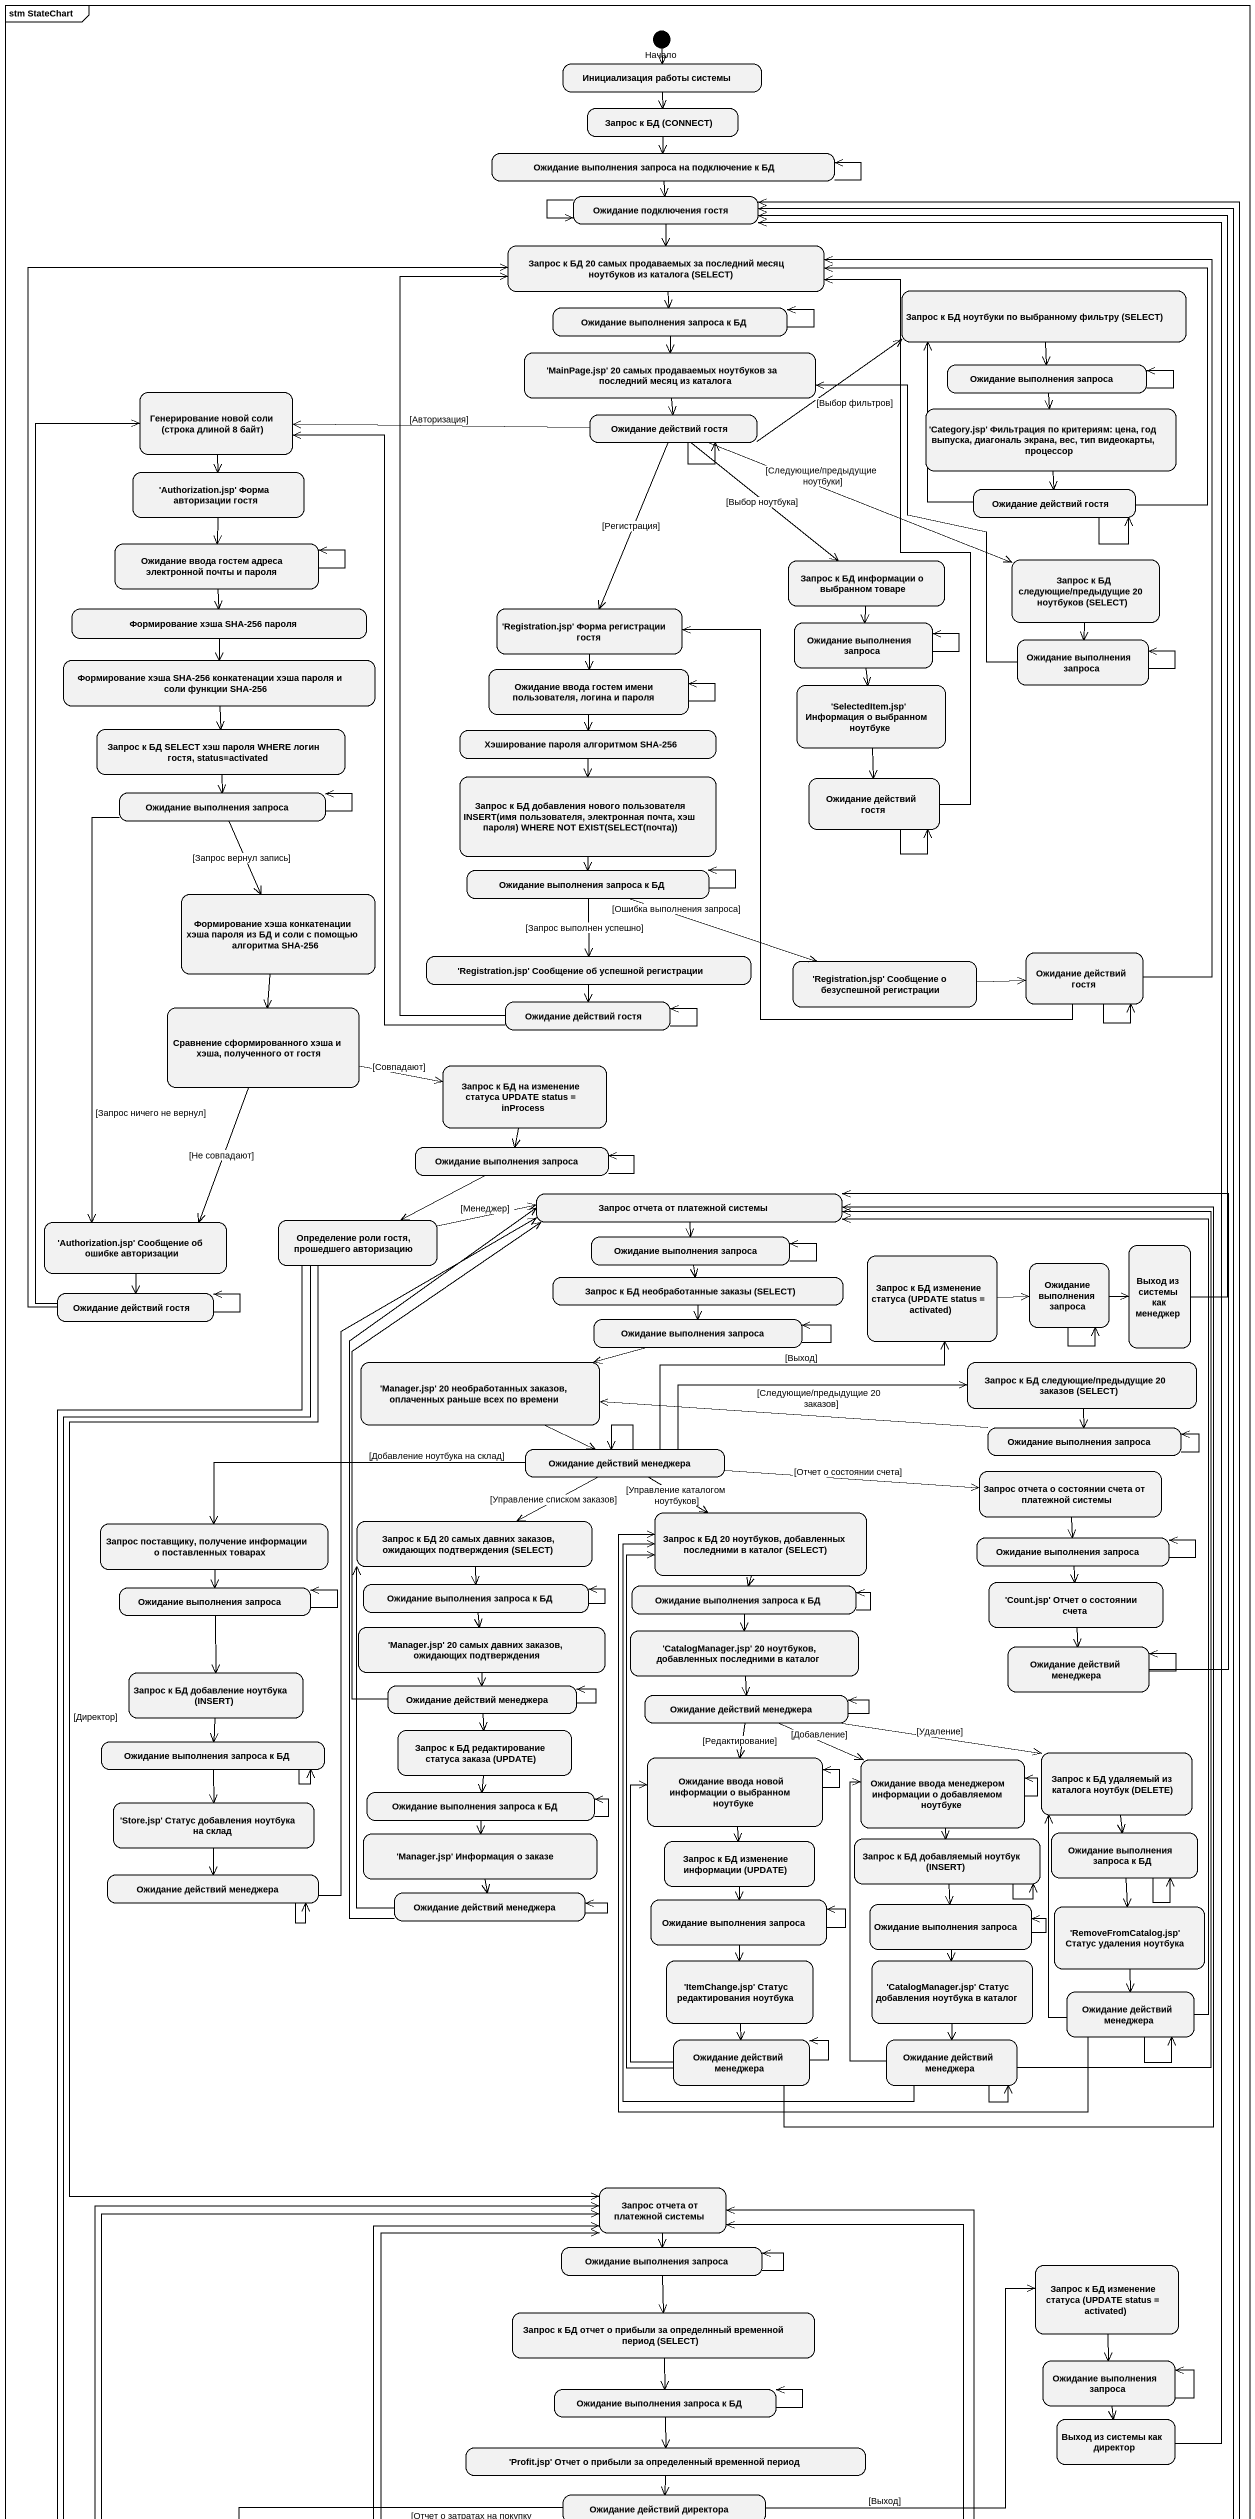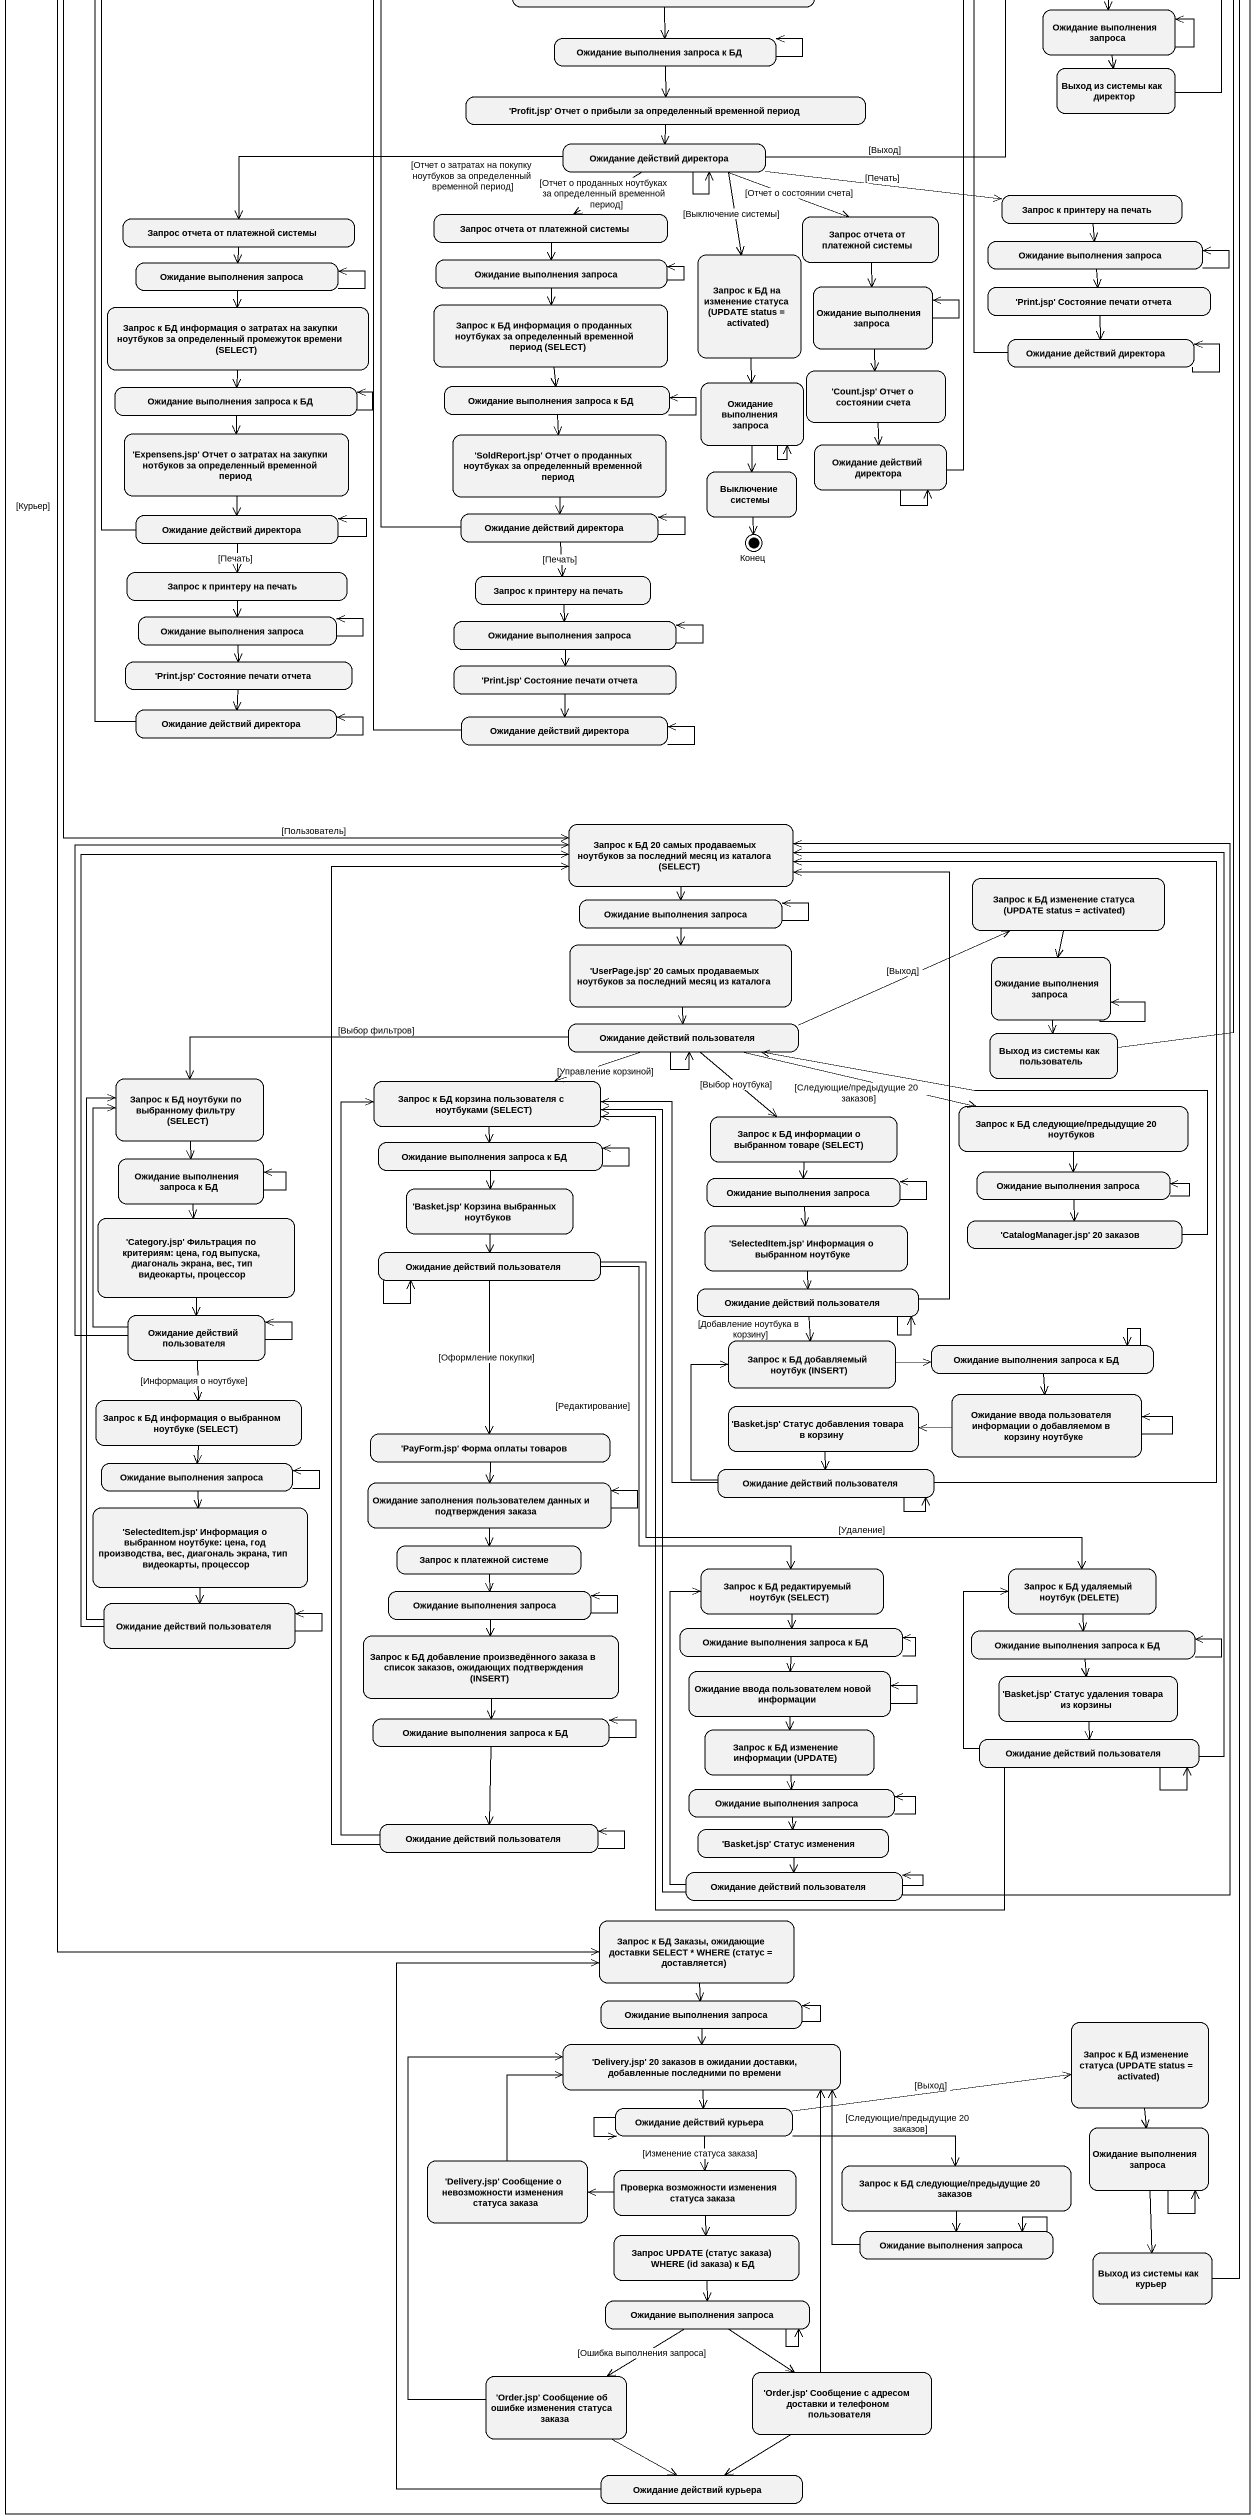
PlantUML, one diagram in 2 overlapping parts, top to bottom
@startuml
mainframe stm StateChart
hide empty description
state Начало <<start>>
state "Инициализация работы системы" as Инициализация_работы_системы
state "Запрос к БД (CONNECT)" as Запрос_к_БД_CONNECT
state "Ожидание выполнения запроса на подключение к БД" as Ожидание_выполнения_запроса
state "Ожидание подключения гостя" as Ожидание_подключения_гостя
state "Запрос к БД 20 самых продаваемых за последний месяц ноутбуков из каталога (SELECT)" as Запрос_к_БД_20_самых
state "Ожидание выполнения запроса к БД" as Ожидание_выполнения_запроса_2
state "Запрос к БД ноутбуки по выбранному фильтру (SELECT)" as Запрос_к_БД_ноутбуки_по
state "'MainPage.jsp' 20 самых продаваемых ноутбуков за последний месяц из каталога" as MainPage_jsp_20_самых
state "Ожидание выполнения запроса" as Ожидание_выполнения_запроса_3
state "Генерирование новой соли (строка длиной 8 байт)" as Генерирование_новой_соли
state "Ожидание действий гостя" as Ожидание_действий_гостя
state "'Category.jsp' Фильтрация по критериям: цена, год выпуска, диагональ экрана, вес, тип видеокарты, процессор" as Category_jsp_Фильтрация_по
state "'Authorization.jsp' Форма авторизации гостя" as Authorization_jsp_Форма
state "Ожидание действий гостя" as Ожидание_действий_гостя_2
state "Ожидание ввода гостем адреса электронной почты и пароля" as Ожидание_ввода_гостем
state "Запрос к БД информации о выбранном товаре" as Запрос_к_БД_информации_о
state "Запрос к БД следующие/предыдущие 20 ноутбуков (SELECT)" as Запрос_к_БД_следующие
state "Формирование хэша SHA-256 пароля" as Формирование_хэша_SHA_256
state "'Registration.jsp' Форма регистрации гостя" as Registration_jsp_Форма
state "Ожидание выполнения запроса" as Ожидание_выполнения_запроса_4
state "Формирование хэша SHA-256 конкатенации хэша пароля и соли функции SHA-256" as Формирование_хэша_SHA_256_2
state "Ожидание выполнения запроса" as Ожидание_выполнения_запроса_5
state "Ожидание ввода гостем имени пользователя, логина и пароля" as Ожидание_ввода_гостем_имени
state "'SelectedItem.jsp' Информация о выбранном ноутбуке" as SelectedItem_jsp_Информация
state "Запрос к БД SELECT хэш пароля WHERE логин гостя, status=activated" as Запрос_к_БД_SELECT_хэш
state "Хэширование пароля алгоритмом SHA-256" as Хэширование_пароля
state "Запрос к БД добавления нового пользователя INSERT(имя пользователя, электронная почта, хэш пароля) WHERE NOT EXIST(SELECT(почта))" as Запрос_к_БД_добавления
state "Ожидание действий гостя" as Ожидание_действий_гостя_3
state "Ожидание выполнения запроса" as Ожидание_выполнения_запроса_6
state "Формирование хэша конкатенации хэша пароля из БД и соли с помощью алгоритма SHA-256" as Формирование_хэша
state "Ожидание выполнения запроса к БД" as Ожидание_выполнения_запроса_7
state "'Registration.jsp' Сообщение об успешной регистрации" as Registration_jsp_Сообщение
state "'Registration.jsp' Сообщение о безуспешной регистрации" as Registration_jsp_Сообщение_2
state "Ожидание действий гостя" as Ожидание_действий_гостя_4
state "Сравнение сформированного хэша и хэша, полученного от гостя" as Сравнение_сформированного
state "Ожидание действий гостя" as Ожидание_действий_гостя_5
state "Запрос к БД на изменение статуса UPDATE status = inProcess" as Запрос_к_БД_на_изменение
state "Ожидание выполнения запроса" as Ожидание_выполнения_запроса_8
state "Запрос отчета от платежной системы" as Запрос_отчета_от_платежной
state "'Authorization.jsp' Сообщение об ошибке авторизации" as Authorization_jsp_Сообщение
state "Определение роли гостя, прошедшего авторизацию" as Определение_роли_гостя
state "Ожидание выполнения запроса" as Ожидание_выполнения_запроса_9
state "Запрос к БД необработанные заказы (SELECT)" as Запрос_к_БД_необработанные
state "Запрос к БД изменение статуса (UPDATE status = activated)" as Запрос_к_БД_изменение
state "Ожидание выполнения запроса" as Ожидание_выполнения_запроса_10
state "Выход из системы как менеджер" as Выход_из_системы_как
state "Ожидание действий гостя" as Ожидание_действий_гостя_6
state "Ожидание выполнения запроса" as Ожидание_выполнения_запроса_11
state "'Manager.jsp' 20 необработанных заказов, оплаченных раньше всех по времени" as Manager_jsp_20
state "Запрос к БД следующие/предыдущие 20 заказов (SELECT)" as Запрос_к_БД_следующие_2
state "Ожидание выполнения запроса" as Ожидание_выполнения_запроса_12
state "Ожидание действий менеджера" as Ожидание_действий_менеджера
state "Запрос отчета о состоянии счета от платежной системы" as Запрос_отчета_о_состоянии
state "Запрос к БД 20 ноутбуков, добавленных последними в каталог (SELECT)" as Запрос_к_БД_20_ноутбуков
state "Запрос поставщику, получение информации о поставленных товарах" as Запрос_поставщику_получение
state "Запрос к БД 20 самых давних заказов, ожидающих подтверждения (SELECT)" as Запрос_к_БД_20_самых_давних
state "Ожидание выполнения запроса" as Ожидание_выполнения_запроса_13
state "Ожидание выполнения запроса" as Ожидание_выполнения_запроса_14
state "Ожидание выполнения запроса к БД" as Ожидание_выполнения_запроса_15
state "Ожидание выполнения запроса к БД" as Ожидание_выполнения_запроса_16
state "'Count.jsp' Отчет о состоянии счета" as Count_jsp_Отчет_о_состоянии
state "'Manager.jsp' 20 самых давних заказов, ожидающих подтверждения" as Manager_jsp_20_самых_давних
state "'CatalogManager.jsp' 20 ноутбуков, добавленных последними в каталог" as CatalogManager_jsp_20
state "Ожидание действий менеджера" as Ожидание_действий_менеджера_2
state "Запрос к БД добавление ноутбука (INSERT)" as Запрос_к_БД_добавление
state "Ожидание действий менеджера" as Ожидание_действий_менеджера_3
state "Ожидание действий менеджера" as Ожидание_действий_менеджера_4
state "Ожидание выполнения запроса к БД" as Ожидание_выполнения_запроса_17
state "Запрос к БД редактирование статуса заказа (UPDATE)" as Запрос_к_БД_редактирование
state "Ожидание ввода новой информации о выбранном ноутбуке" as Ожидание_ввода_новой
state "Ожидание ввода менеджером информации о добавляемом ноутбуке" as Ожидание_ввода_менеджером
state "Запрос к БД удаляемый из каталога ноутбук (DELETE)" as Запрос_к_БД_удаляемый_из
state "'Store.jsp' Статус добавления ноутбука на склад" as Store_jsp_Статус_добавления
state "Ожидание выполнения запроса к БД" as Ожидание_выполнения_запроса_18
state "'Manager.jsp' Информация о заказе" as Manager_jsp_Информация_о
state "Запрос к БД изменение информации (UPDATE)" as Запрос_к_БД_изменение_2
state "Запрос к БД добавляемый ноутбук (INSERT)" as Запрос_к_БД_добавляемый
state "Ожидание выполнения запроса к БД" as Ожидание_выполнения_запроса_19
state "Ожидание действий менеджера" as Ожидание_действий_менеджера_5
state "Ожидание действий менеджера" as Ожидание_действий_менеджера_6
state "Ожидание выполнения запроса" as Ожидание_выполнения_запроса_20
state "Ожидание выполнения запроса" as Ожидание_выполнения_запроса_21
state "'RemoveFromCatalog.jsp' Статус удаления ноутбука" as RemoveFromCatalog_jsp
state "'ItemChange.jsp' Статус редактирования ноутбука" as ItemChange_jsp_Статус
state "'CatalogManager.jsp' Статус добавления ноутбука в каталог" as CatalogManager_jsp_Статус
state "Ожидание действий менеджера" as Ожидание_действий_менеджера_7
state "Ожидание действий менеджера" as Ожидание_действий_менеджера_8
state "Ожидание действий менеджера" as Ожидание_действий_менеджера_9
state "Запрос отчета от платежной системы" as Запрос_отчета_от_платежной_2
state "Ожидание выполнения запроса" as Ожидание_выполнения_запроса_22
state "Запрос к БД изменение статуса (UPDATE status = activated)" as Запрос_к_БД_изменение_3
state "Запрос к БД отчет о прибыли за определнный временной период (SELECT)" as Запрос_к_БД_отчет_о_прибыли
state "Ожидание выполнения запроса" as Ожидание_выполнения_запроса_23
state "Ожидание выполнения запроса к БД" as Ожидание_выполнения_запроса_24
state "Выход из системы как директор" as Выход_из_системы_как_2
state "'Profit.jsp' Отчет о прибыли за определенный временной период" as Profit_jsp_Отчет_о_прибыли
state "Ожидание действий директора" as Ожидание_действий_директора
state "Запрос к принтеру на печать" as Запрос_к_принтеру_на_печать
state "Запрос отчета от платежной системы" as Запрос_отчета_от_платежной_3
state "Запрос отчета от платежной системы" as Запрос_отчета_от_платежной_4
state "Запрос отчета от платежной системы" as Запрос_отчета_от_платежной_5
state "Ожидание выполнения запроса" as Ожидание_выполнения_запроса_25
state "Ожидание выполнения запроса" as Ожидание_выполнения_запроса_26
state "Ожидание выполнения запроса" as Ожидание_выполнения_запроса_27
state "Запрос к БД на изменение статуса (UPDATE status = activated)" as Запрос_к_БД_на_изменение_2
state "Запрос к БД информация о затратах на закупки ноутбуков за определенный промежуток времени (SELECT)" as Запрос_к_БД_информация_о
state "Запрос к БД информация о проданных ноутбуках за определенный временной период (SELECT)" as Запрос_к_БД_информация_о_2
state "Ожидание выполнения запроса" as Ожидание_выполнения_запроса_28
state "'Print.jsp' Состояние печати отчета" as Print_jsp_Состояние_печати
state "Ожидание действий директора" as Ожидание_действий_директора_2
state "Ожидание выполнения запроса к БД" as Ожидание_выполнения_запроса_29
state "Ожидание выполнения запроса к БД" as Ожидание_выполнения_запроса_30
state "Ожидание выполнения запроса" as Ожидание_выполнения_запроса_31
state "'Count.jsp' Отчет о состоянии счета" as Count_jsp_Отчет_о_состоянии_2
state "'Expensens.jsp' Отчет о затратах на закупки нотбуков за определенный временной период" as Expensens_jsp_Отчет_о
state "'SoldReport.jsp' Отчет о проданных ноутбуках за определенный временной период" as SoldReport_jsp_Отчет_о
state "Выключение системы" as Выключение_системы
state "Ожидание действий директора" as Ожидание_действий_директора_3
state "Ожидание действий директора" as Ожидание_действий_директора_4
state "Ожидание действий директора" as Ожидание_действий_директора_5
state Конец <<end>>
state "Запрос к принтеру на печать" as Запрос_к_принтеру_на_печать_2
state "Запрос к принтеру на печать" as Запрос_к_принтеру_на_печать_3
state "Ожидание выполнения запроса" as Ожидание_выполнения_запроса_32
state "Ожидание выполнения запроса" as Ожидание_выполнения_запроса_33
state "'Print.jsp' Состояние печати отчета" as Print_jsp_Состояние_печати_2
state "'Print.jsp' Состояние печати отчета" as Print_jsp_Состояние_печати_3
state "Ожидание действий директора" as Ожидание_действий_директора_6
state "Ожидание действий директора" as Ожидание_действий_директора_7
state "Запрос к БД 20 самых продаваемых ноутбуков за последний месяц из каталога (SELECT)" as Запрос_к_БД_20_самых_2
state "Ожидание выполнения запроса" as Ожидание_выполнения_запроса_34
state "Запрос к БД изменение статуса (UPDATE status = activated)" as Запрос_к_БД_изменение_4
state "'UserPage.jsp' 20 самых продаваемых ноутбуков за последний месяц из каталога" as UserPage_jsp_20_самых
state "Ожидание выполнения запроса" as Ожидание_выполнения_запроса_35
state "Ожидание действий пользователя" as Ожидание_действий
state "Выход из системы как пользователь" as Выход_из_системы_как_3
state "Запрос к БД ноутбуки по выбранному фильтру (SELECT)" as Запрос_к_БД_ноутбуки_по_2
state "Запрос к БД корзина пользователя с ноутбуками (SELECT)" as Запрос_к_БД_корзина
state "Запрос к БД информации о выбранном товаре (SELECT)" as Запрос_к_БД_информации_о_2
state "Запрос к БД следующие/предыдущие 20 ноутбуков" as Запрос_к_БД_следующие_3
state "Ожидание выполнения запроса к БД" as Ожидание_выполнения_запроса_36
state "Ожидание выполнения запроса к БД" as Ожидание_выполнения_запроса_37
state "Ожидание выполнения запроса" as Ожидание_выполнения_запроса_38
state "'Basket.jsp' Корзина выбранных ноутбуков" as Basket_jsp_Корзина
state "Ожидание выполнения запроса" as Ожидание_выполнения_запроса_39
state "'Category.jsp' Фильтрация по критериям: цена, год выпуска, диагональ экрана, вес, тип видеокарты, процессор" as Category_jsp_Фильтрация_по_2
state "Ожидание действий пользователя" as Ожидание_действий_2
state "'SelectedItem.jsp' Информация о выбранном ноутбуке" as SelectedItem_jsp_Информация_2
state "'CatalogManager.jsp' 20 заказов" as CatalogManager_jsp_20_2
state "Ожидание действий пользователя" as Ожидание_действий_3
state "Ожидание действий пользователя" as Ожидание_действий_4
state "Запрос к БД добавляемый ноутбук (INSERT)" as Запрос_к_БД_добавляемый_2
state "Ожидание выполнения запроса к БД" as Ожидание_выполнения_запроса_40
state "Запрос к БД информация о выбранном ноутбуке (SELECT)" as Запрос_к_БД_информация_о_3
state "'Basket.jsp' Статус добавления товара в корзину" as Basket_jsp_Статус
state "Ожидание ввода пользователя информации о добавляемом в корзину ноутбуке" as Ожидание_ввода_пользователя
state "'PayForm.jsp' Форма оплаты товаров" as PayForm_jsp_Форма_оплаты
state "Ожидание выполнения запроса" as Ожидание_выполнения_запроса_41
state "Ожидание заполнения пользователем данных и подтверждения заказа" as Ожидание_заполнения
state "Ожидание действий пользователя" as Ожидание_действий_5
state "'SelectedItem.jsp' Информация о выбранном ноутбуке: цена, год производства, вес, диагональ экрана, тип видеокарты, процессор" as SelectedItem_jsp_Информация_3
state "Запрос к платежной системе" as Запрос_к_платежной_системе
state "Ожидание выполнения запроса" as Ожидание_выполнения_запроса_42
state "Запрос к БД редактируемый ноутбук (SELECT)" as Запрос_к_БД_редактируемый
state "Запрос к БД удаляемый ноутбук (DELETE)" as Запрос_к_БД_удаляемый
state "Ожидание действий пользователя" as Ожидание_действий_6
state "Запрос к БД добавление произведённого заказа в список заказов, ожидающих подтверждения (INSERT)" as Запрос_к_БД_добавление_2
state "Ожидание выполнения запроса к БД" as Ожидание_выполнения_запроса_43
state "Ожидание выполнения запроса к БД" as Ожидание_выполнения_запроса_44
state "Ожидание ввода пользователем новой информации" as Ожидание_ввода
state "'Basket.jsp' Статус удаления товара из корзины" as Basket_jsp_Статус_удаления
state "Ожидание выполнения запроса к БД" as Ожидание_выполнения_запроса_45
state "Запрос к БД изменение информации (UPDATE)" as Запрос_к_БД_изменение_5
state "Ожидание действий пользователя" as Ожидание_действий_7
state "Ожидание выполнения запроса" as Ожидание_выполнения_запроса_46
state "Ожидание действий пользователя" as Ожидание_действий_8
state "'Basket.jsp' Статус изменения" as Basket_jsp_Статус_изменения
state "Ожидание действий пользователя" as Ожидание_действий_9
state "Запрос к БД Заказы, ожидающие доставки SELECT * WHERE (статус = доставляется)" as Запрос_к_БД_Заказы
state "Ожидание выполнения запроса" as Ожидание_выполнения_запроса_47
state "Запрос к БД изменение статуса (UPDATE status = activated)" as Запрос_к_БД_изменение_6
state "'Delivery.jsp' 20 заказов в ожидании доставки, добавленные последними по времени" as Delivery_jsp_20_заказов_в
state "Ожидание действий курьера" as Ожидание_действий_курьера
state "Ожидание выполнения запроса" as Ожидание_выполнения_запроса_48
state "'Delivery.jsp' Сообщение о невозможности изменения статуса заказа" as Delivery_jsp_Сообщение_о
state "Проверка возможности изменения статуса заказа" as Проверка_возможности
state "Запрос к БД следующие/предыдущие 20 заказов" as Запрос_к_БД_следующие_4
state "Запрос UPDATE (статус заказа) WHERE (id заказа) к БД" as Запрос_UPDATE_статус_заказа
state "Ожидание выполнения запроса" as Ожидание_выполнения_запроса_49
state "Выход из системы как курьер" as Выход_из_системы_как_курьер
state "Ожидание выполнения запроса" as Ожидание_выполнения_запроса_50
state "'Order.jsp' Сообщение с адресом доставки и телефоном пользователя" as Order_jsp_Сообщение_с
state "'Order.jsp' Сообщение об ошибке изменения статуса заказа" as Order_jsp_Сообщение_об
state "Ожидание действий курьера" as Ожидание_действий_курьера_2
Начало --> Инициализация_работы_системы
Инициализация_работы_системы --> Запрос_к_БД_CONNECT
Запрос_к_БД_CONNECT --> Ожидание_выполнения_запроса
Ожидание_выполнения_запроса --> Ожидание_выполнения_запроса
Ожидание_выполнения_запроса --> Ожидание_подключения_гостя
Ожидание_подключения_гостя --> Ожидание_подключения_гостя
Ожидание_подключения_гостя --> Запрос_к_БД_20_самых
Запрос_к_БД_20_самых --> Ожидание_выполнения_запроса_2
Ожидание_выполнения_запроса_2 --> Ожидание_выполнения_запроса_2
Ожидание_выполнения_запроса_2 --> MainPage_jsp_20_самых
Запрос_к_БД_ноутбуки_по --> Ожидание_выполнения_запроса_3
MainPage_jsp_20_самых --> Ожидание_действий_гостя
Ожидание_выполнения_запроса_3 --> Ожидание_выполнения_запроса_3
Ожидание_выполнения_запроса_3 --> Category_jsp_Фильтрация_по
Генерирование_новой_соли --> Authorization_jsp_Форма
Ожидание_действий_гостя -right-> Запрос_к_БД_ноутбуки_по : [Выбор фильтров]
Ожидание_действий_гостя -left-> Генерирование_новой_соли : [Авторизация]
Ожидание_действий_гостя --> Ожидание_действий_гостя
Ожидание_действий_гостя --> Запрос_к_БД_информации_о : [Выбор ноутбука]
Ожидание_действий_гостя -right-> Запрос_к_БД_следующие : [Следующие/предыдущие ноутбуки]
Ожидание_действий_гостя --> Registration_jsp_Форма : [Регистрация]
Category_jsp_Фильтрация_по --> Ожидание_действий_гостя_2
Authorization_jsp_Форма --> Ожидание_ввода_гостем
Ожидание_действий_гостя_2 -up-> Запрос_к_БД_20_самых
Ожидание_действий_гостя_2 -up-> Запрос_к_БД_ноутбуки_по
Ожидание_действий_гостя_2 --> Ожидание_действий_гостя_2
Ожидание_ввода_гостем --> Ожидание_ввода_гостем
Ожидание_ввода_гостем --> Формирование_хэша_SHA_256
Запрос_к_БД_информации_о --> Ожидание_выполнения_запроса_4
Запрос_к_БД_следующие --> Ожидание_выполнения_запроса_5
Формирование_хэша_SHA_256 --> Формирование_хэша_SHA_256_2
Registration_jsp_Форма --> Ожидание_ввода_гостем_имени
Ожидание_выполнения_запроса_4 --> Ожидание_выполнения_запроса_4
Ожидание_выполнения_запроса_4 --> SelectedItem_jsp_Информация
Формирование_хэша_SHA_256_2 --> Запрос_к_БД_SELECT_хэш
Ожидание_выполнения_запроса_5 -up-> MainPage_jsp_20_самых
Ожидание_выполнения_запроса_5 --> Ожидание_выполнения_запроса_5
Ожидание_ввода_гостем_имени --> Ожидание_ввода_гостем_имени
Ожидание_ввода_гостем_имени --> Хэширование_пароля
SelectedItem_jsp_Информация --> Ожидание_действий_гостя_3
Запрос_к_БД_SELECT_хэш --> Ожидание_выполнения_запроса_6
Хэширование_пароля --> Запрос_к_БД_добавления
Запрос_к_БД_добавления --> Ожидание_выполнения_запроса_7
Ожидание_действий_гостя_3 -up-> Запрос_к_БД_20_самых
Ожидание_действий_гостя_3 --> Ожидание_действий_гостя_3
Ожидание_выполнения_запроса_6 --> Ожидание_выполнения_запроса_6
Ожидание_выполнения_запроса_6 --> Формирование_хэша : [Запрос вернул запись]
Ожидание_выполнения_запроса_6 --> Authorization_jsp_Сообщение : [Запрос ничего не вернул]
Формирование_хэша --> Сравнение_сформированного
Ожидание_выполнения_запроса_7 --> Ожидание_выполнения_запроса_7
Ожидание_выполнения_запроса_7 --> Registration_jsp_Сообщение : [Запрос выполнен успешно]
Ожидание_выполнения_запроса_7 -right-> Registration_jsp_Сообщение_2 : [Ошибка выполнения запроса]
Registration_jsp_Сообщение --> Ожидание_действий_гостя_5
Registration_jsp_Сообщение_2 -right-> Ожидание_действий_гостя_4
Ожидание_действий_гостя_4 -up-> Запрос_к_БД_20_самых
Ожидание_действий_гостя_4 -up-> Registration_jsp_Форма
Ожидание_действий_гостя_4 --> Ожидание_действий_гостя_4
Сравнение_сформированного -right-> Запрос_к_БД_на_изменение : [Совпадают]
Сравнение_сформированного --> Authorization_jsp_Сообщение : [Не совпадают]
Ожидание_действий_гостя_5 -up-> Запрос_к_БД_20_самых
Ожидание_действий_гостя_5 -up-> Генерирование_новой_соли
Ожидание_действий_гостя_5 --> Ожидание_действий_гостя_5
Запрос_к_БД_на_изменение --> Ожидание_выполнения_запроса_8
Ожидание_выполнения_запроса_8 --> Ожидание_выполнения_запроса_8
Ожидание_выполнения_запроса_8 -left-> Определение_роли_гостя
Запрос_отчета_от_платежной --> Ожидание_выполнения_запроса_9
Authorization_jsp_Сообщение --> Ожидание_действий_гостя_6
Определение_роли_гостя -right-> Запрос_отчета_от_платежной : [Менеджер]
Определение_роли_гостя --> Запрос_отчета_от_платежной_2 : [Директор]
Определение_роли_гостя --> Запрос_к_БД_20_самых_2 : [Пользователь]
Определение_роли_гостя --> Запрос_к_БД_Заказы : [Курьер]
Ожидание_выполнения_запроса_9 --> Ожидание_выполнения_запроса_9
Ожидание_выполнения_запроса_9 --> Запрос_к_БД_необработанные
Запрос_к_БД_необработанные --> Ожидание_выполнения_запроса_11
Запрос_к_БД_изменение -right-> Ожидание_выполнения_запроса_10
Ожидание_выполнения_запроса_10 --> Ожидание_выполнения_запроса_10
Ожидание_выполнения_запроса_10 -right-> Выход_из_системы_как
Выход_из_системы_как -up-> Ожидание_подключения_гостя
Ожидание_действий_гостя_6 -up-> Запрос_к_БД_20_самых
Ожидание_действий_гостя_6 -up-> Генерирование_новой_соли
Ожидание_действий_гостя_6 --> Ожидание_действий_гостя_6
Ожидание_выполнения_запроса_11 --> Ожидание_выполнения_запроса_11
Ожидание_выполнения_запроса_11 -left-> Manager_jsp_20
Manager_jsp_20 -right-> Ожидание_действий_менеджера
Запрос_к_БД_следующие_2 --> Ожидание_выполнения_запроса_12
Ожидание_выполнения_запроса_12 -left-> Manager_jsp_20
Ожидание_выполнения_запроса_12 --> Ожидание_выполнения_запроса_12
Ожидание_действий_менеджера -right-> Запрос_к_БД_изменение : [Выход]
Ожидание_действий_менеджера -right-> Запрос_к_БД_следующие_2 : [Следующие/предыдущие 20 заказов]
Ожидание_действий_менеджера --> Ожидание_действий_менеджера
Ожидание_действий_менеджера -right-> Запрос_отчета_о_состоянии : [Отчет о состоянии счета]
Ожидание_действий_менеджера -right-> Запрос_к_БД_20_ноутбуков : [Управление каталогом ноутбуков]
Ожидание_действий_менеджера -left-> Запрос_поставщику_получение : [Добавление ноутбука на склад]
Ожидание_действий_менеджера -left-> Запрос_к_БД_20_самых_давних : [Управление списком заказов]
Запрос_отчета_о_состоянии --> Ожидание_выполнения_запроса_13
Запрос_к_БД_20_ноутбуков --> Ожидание_выполнения_запроса_16
Запрос_поставщику_получение --> Ожидание_выполнения_запроса_14
Запрос_к_БД_20_самых_давних --> Ожидание_выполнения_запроса_15
Ожидание_выполнения_запроса_13 --> Ожидание_выполнения_запроса_13
Ожидание_выполнения_запроса_13 --> Count_jsp_Отчет_о_состоянии
Ожидание_выполнения_запроса_14 --> Ожидание_выполнения_запроса_14
Ожидание_выполнения_запроса_14 --> Запрос_к_БД_добавление
Ожидание_выполнения_запроса_15 --> Ожидание_выполнения_запроса_15
Ожидание_выполнения_запроса_15 --> Manager_jsp_20_самых_давних
Ожидание_выполнения_запроса_16 --> Ожидание_выполнения_запроса_16
Ожидание_выполнения_запроса_16 --> CatalogManager_jsp_20
Count_jsp_Отчет_о_состоянии --> Ожидание_действий_менеджера_2
Manager_jsp_20_самых_давних --> Ожидание_действий_менеджера_3
CatalogManager_jsp_20 --> Ожидание_действий_менеджера_4
Ожидание_действий_менеджера_2 -up-> Запрос_отчета_от_платежной
Ожидание_действий_менеджера_2 --> Ожидание_действий_менеджера_2
Запрос_к_БД_добавление --> Ожидание_выполнения_запроса_17
Ожидание_действий_менеджера_3 -up-> Запрос_отчета_от_платежной
Ожидание_действий_менеджера_3 --> Ожидание_действий_менеджера_3
Ожидание_действий_менеджера_3 --> Запрос_к_БД_редактирование
Ожидание_действий_менеджера_4 --> Ожидание_действий_менеджера_4
Ожидание_действий_менеджера_4 --> Ожидание_ввода_новой : [Редактирование]
Ожидание_действий_менеджера_4 -right-> Ожидание_ввода_менеджером : [Добавление]
Ожидание_действий_менеджера_4 -right-> Запрос_к_БД_удаляемый_из : [Удаление]
Ожидание_выполнения_запроса_17 --> Ожидание_выполнения_запроса_17
Ожидание_выполнения_запроса_17 --> Store_jsp_Статус_добавления
Запрос_к_БД_редактирование --> Ожидание_выполнения_запроса_18
Ожидание_ввода_новой --> Ожидание_ввода_новой
Ожидание_ввода_новой --> Запрос_к_БД_изменение_2
Ожидание_ввода_менеджером --> Ожидание_ввода_менеджером
Ожидание_ввода_менеджером --> Запрос_к_БД_добавляемый
Запрос_к_БД_удаляемый_из --> Ожидание_выполнения_запроса_19
Store_jsp_Статус_добавления --> Ожидание_действий_менеджера_5
Ожидание_выполнения_запроса_18 --> Ожидание_выполнения_запроса_18
Ожидание_выполнения_запроса_18 --> Manager_jsp_Информация_о
Manager_jsp_Информация_о --> Ожидание_действий_менеджера_6
Запрос_к_БД_изменение_2 --> Ожидание_выполнения_запроса_20
Запрос_к_БД_добавляемый --> Запрос_к_БД_добавляемый
Запрос_к_БД_добавляемый --> Ожидание_выполнения_запроса_21
Ожидание_выполнения_запроса_19 --> Ожидание_выполнения_запроса_19
Ожидание_выполнения_запроса_19 --> RemoveFromCatalog_jsp
Ожидание_действий_менеджера_5 -up-> Запрос_отчета_от_платежной
Ожидание_действий_менеджера_5 --> Ожидание_действий_менеджера_5
Ожидание_действий_менеджера_6 -up-> Запрос_отчета_от_платежной
Ожидание_действий_менеджера_6 -up-> Запрос_к_БД_20_самых_давних
Ожидание_действий_менеджера_6 --> Ожидание_действий_менеджера_6
Ожидание_выполнения_запроса_20 --> Ожидание_выполнения_запроса_20
Ожидание_выполнения_запроса_20 --> ItemChange_jsp_Статус
Ожидание_выполнения_запроса_21 --> Ожидание_выполнения_запроса_21
Ожидание_выполнения_запроса_21 --> CatalogManager_jsp_Статус
RemoveFromCatalog_jsp --> Ожидание_действий_менеджера_7
ItemChange_jsp_Статус --> Ожидание_действий_менеджера_8
CatalogManager_jsp_Статус --> Ожидание_действий_менеджера_9
Ожидание_действий_менеджера_7 -up-> Запрос_отчета_от_платежной
Ожидание_действий_менеджера_7 -up-> Запрос_к_БД_20_ноутбуков
Ожидание_действий_менеджера_7 -up-> Запрос_к_БД_удаляемый_из
Ожидание_действий_менеджера_7 --> Ожидание_действий_менеджера_7
Ожидание_действий_менеджера_8 -up-> Запрос_отчета_от_платежной
Ожидание_действий_менеджера_8 -up-> Запрос_к_БД_20_ноутбуков
Ожидание_действий_менеджера_8 -up-> Ожидание_ввода_новой
Ожидание_действий_менеджера_8 --> Ожидание_действий_менеджера_8
Ожидание_действий_менеджера_9 -up-> Запрос_отчета_от_платежной
Ожидание_действий_менеджера_9 -up-> Запрос_к_БД_20_ноутбуков
Ожидание_действий_менеджера_9 -up-> Ожидание_ввода_менеджером
Ожидание_действий_менеджера_9 --> Ожидание_действий_менеджера_9
Запрос_отчета_от_платежной_2 --> Ожидание_выполнения_запроса_22
Ожидание_выполнения_запроса_22 --> Ожидание_выполнения_запроса_22
Ожидание_выполнения_запроса_22 --> Запрос_к_БД_отчет_о_прибыли
Запрос_к_БД_изменение_3 --> Ожидание_выполнения_запроса_23
Запрос_к_БД_отчет_о_прибыли --> Ожидание_выполнения_запроса_24
Ожидание_выполнения_запроса_23 --> Ожидание_выполнения_запроса_23
Ожидание_выполнения_запроса_23 --> Выход_из_системы_как_2
Ожидание_выполнения_запроса_24 --> Ожидание_выполнения_запроса_24
Ожидание_выполнения_запроса_24 --> Profit_jsp_Отчет_о_прибыли
Выход_из_системы_как_2 -up-> Ожидание_подключения_гостя
Profit_jsp_Отчет_о_прибыли --> Ожидание_действий_директора
Ожидание_действий_директора -right-> Запрос_к_БД_изменение_3 : [Выход]
Ожидание_действий_директора --> Ожидание_действий_директора
Ожидание_действий_директора -right-> Запрос_к_принтеру_на_печать : [Печать]
Ожидание_действий_директора -left-> Запрос_отчета_от_платежной_3 : [Отчет о затратах на покупку ноутбуков за определенный временной период]
Ожидание_действий_директора --> Запрос_отчета_от_платежной_4 : [Отчет о проданных ноутбуках за определенный временной период]
Ожидание_действий_директора -right-> Запрос_отчета_от_платежной_5 : [Отчет о состоянии счета]
Ожидание_действий_директора --> Запрос_к_БД_на_изменение_2 : [Выключение системы]
Запрос_к_принтеру_на_печать --> Ожидание_выполнения_запроса_25
Запрос_отчета_от_платежной_3 --> Ожидание_выполнения_запроса_26
Запрос_отчета_от_платежной_4 --> Ожидание_выполнения_запроса_27
Запрос_отчета_от_платежной_5 --> Ожидание_выполнения_запроса_28
Ожидание_выполнения_запроса_25 --> Ожидание_выполнения_запроса_25
Ожидание_выполнения_запроса_25 --> Print_jsp_Состояние_печати
Ожидание_выполнения_запроса_26 --> Ожидание_выполнения_запроса_26
Ожидание_выполнения_запроса_26 --> Запрос_к_БД_информация_о
Ожидание_выполнения_запроса_27 --> Ожидание_выполнения_запроса_27
Ожидание_выполнения_запроса_27 --> Запрос_к_БД_информация_о_2
Запрос_к_БД_на_изменение_2 --> Ожидание_выполнения_запроса_31
Запрос_к_БД_информация_о --> Ожидание_выполнения_запроса_29
Запрос_к_БД_информация_о_2 --> Ожидание_выполнения_запроса_30
Ожидание_выполнения_запроса_28 --> Ожидание_выполнения_запроса_28
Ожидание_выполнения_запроса_28 --> Count_jsp_Отчет_о_состоянии_2
Print_jsp_Состояние_печати --> Ожидание_действий_директора_2
Ожидание_действий_директора_2 -up-> Запрос_отчета_от_платежной_2
Ожидание_действий_директора_2 --> Ожидание_действий_директора_2
Ожидание_выполнения_запроса_29 --> Ожидание_выполнения_запроса_29
Ожидание_выполнения_запроса_29 --> Expensens_jsp_Отчет_о
Ожидание_выполнения_запроса_30 --> Ожидание_выполнения_запроса_30
Ожидание_выполнения_запроса_30 --> SoldReport_jsp_Отчет_о
Ожидание_выполнения_запроса_31 --> Ожидание_выполнения_запроса_31
Ожидание_выполнения_запроса_31 --> Выключение_системы
Count_jsp_Отчет_о_состоянии_2 --> Ожидание_действий_директора_3
Expensens_jsp_Отчет_о --> Ожидание_действий_директора_4
SoldReport_jsp_Отчет_о --> Ожидание_действий_директора_5
Выключение_системы --> Конец
Ожидание_действий_директора_3 -up-> Запрос_отчета_от_платежной_2
Ожидание_действий_директора_3 --> Ожидание_действий_директора_3
Ожидание_действий_директора_4 -up-> Запрос_отчета_от_платежной_2
Ожидание_действий_директора_4 --> Ожидание_действий_директора_4
Ожидание_действий_директора_4 --> Запрос_к_принтеру_на_печать_2 : [Печать]
Ожидание_действий_директора_5 -up-> Запрос_отчета_от_платежной_2
Ожидание_действий_директора_5 --> Ожидание_действий_директора_5
Ожидание_действий_директора_5 --> Запрос_к_принтеру_на_печать_3 : [Печать]
Запрос_к_принтеру_на_печать_2 --> Ожидание_выполнения_запроса_32
Запрос_к_принтеру_на_печать_3 --> Ожидание_выполнения_запроса_33
Ожидание_выполнения_запроса_32 --> Ожидание_выполнения_запроса_32
Ожидание_выполнения_запроса_32 --> Print_jsp_Состояние_печати_2
Ожидание_выполнения_запроса_33 --> Ожидание_выполнения_запроса_33
Ожидание_выполнения_запроса_33 --> Print_jsp_Состояние_печати_3
Print_jsp_Состояние_печати_2 --> Ожидание_действий_директора_6
Print_jsp_Состояние_печати_3 --> Ожидание_действий_директора_7
Ожидание_действий_директора_6 -up-> Запрос_отчета_от_платежной_2
Ожидание_действий_директора_6 --> Ожидание_действий_директора_6
Ожидание_действий_директора_7 -up-> Запрос_отчета_от_платежной_2
Ожидание_действий_директора_7 --> Ожидание_действий_директора_7
Запрос_к_БД_20_самых_2 --> Ожидание_выполнения_запроса_34
Ожидание_выполнения_запроса_34 --> Ожидание_выполнения_запроса_34
Ожидание_выполнения_запроса_34 --> UserPage_jsp_20_самых
Запрос_к_БД_изменение_4 --> Ожидание_выполнения_запроса_35
UserPage_jsp_20_самых --> Ожидание_действий
Ожидание_выполнения_запроса_35 --> Ожидание_выполнения_запроса_35
Ожидание_выполнения_запроса_35 --> Выход_из_системы_как_3
Ожидание_действий -right-> Запрос_к_БД_изменение_4 : [Выход]
Ожидание_действий --> Ожидание_действий
Ожидание_действий -left-> Запрос_к_БД_ноутбуки_по_2 : [Выбор фильтров]
Ожидание_действий -left-> Запрос_к_БД_корзина : [Управление корзиной]
Ожидание_действий --> Запрос_к_БД_информации_о_2 : [Выбор ноутбука]
Ожидание_действий -right-> Запрос_к_БД_следующие_3 : [Следующие/предыдущие 20 заказов]
Выход_из_системы_как_3 -up-> Ожидание_подключения_гостя
Запрос_к_БД_ноутбуки_по_2 --> Ожидание_выполнения_запроса_36
Запрос_к_БД_корзина --> Ожидание_выполнения_запроса_37
Запрос_к_БД_информации_о_2 --> Ожидание_выполнения_запроса_39
Запрос_к_БД_следующие_3 --> Ожидание_выполнения_запроса_38
Ожидание_выполнения_запроса_36 --> Ожидание_выполнения_запроса_36
Ожидание_выполнения_запроса_36 --> Category_jsp_Фильтрация_по_2
Ожидание_выполнения_запроса_37 --> Ожидание_выполнения_запроса_37
Ожидание_выполнения_запроса_37 --> Basket_jsp_Корзина
Ожидание_выполнения_запроса_38 --> Ожидание_выполнения_запроса_38
Ожидание_выполнения_запроса_38 --> CatalogManager_jsp_20_2
Basket_jsp_Корзина --> Ожидание_действий_2
Ожидание_выполнения_запроса_39 --> Ожидание_выполнения_запроса_39
Ожидание_выполнения_запроса_39 --> SelectedItem_jsp_Информация_2
Category_jsp_Фильтрация_по_2 --> Ожидание_действий_4
Ожидание_действий_2 --> Ожидание_действий_2
Ожидание_действий_2 --> PayForm_jsp_Форма_оплаты : [Оформление покупки]
Ожидание_действий_2 --> Запрос_к_БД_редактируемый : [Редактирование]
Ожидание_действий_2 -right-> Запрос_к_БД_удаляемый : [Удаление]
SelectedItem_jsp_Информация_2 --> Ожидание_действий_3
CatalogManager_jsp_20_2 -left-> Ожидание_действий
Ожидание_действий_3 -up-> Запрос_к_БД_20_самых_2
Ожидание_действий_3 --> Ожидание_действий_3
Ожидание_действий_3 --> Запрос_к_БД_добавляемый_2 : [Добавление ноутбука в корзину]
Ожидание_действий_4 -up-> Запрос_к_БД_20_самых_2
Ожидание_действий_4 -up-> Запрос_к_БД_ноутбуки_по_2
Ожидание_действий_4 --> Ожидание_действий_4
Ожидание_действий_4 --> Запрос_к_БД_информация_о_3 : [Информация о ноутбуке]
Запрос_к_БД_добавляемый_2 -right-> Ожидание_выполнения_запроса_40
Ожидание_выполнения_запроса_40 --> Ожидание_выполнения_запроса_40
Ожидание_выполнения_запроса_40 --> Ожидание_ввода_пользователя
Запрос_к_БД_информация_о_3 --> Ожидание_выполнения_запроса_41
Basket_jsp_Статус --> Ожидание_действий_5
Ожидание_ввода_пользователя -left-> Basket_jsp_Статус
Ожидание_ввода_пользователя --> Ожидание_ввода_пользователя
PayForm_jsp_Форма_оплаты --> Ожидание_заполнения
Ожидание_выполнения_запроса_41 --> Ожидание_выполнения_запроса_41
Ожидание_выполнения_запроса_41 --> SelectedItem_jsp_Информация_3
Ожидание_заполнения --> Ожидание_заполнения
Ожидание_заполнения --> Запрос_к_платежной_системе
Ожидание_действий_5 -up-> Запрос_к_БД_20_самых_2
Ожидание_действий_5 -up-> Запрос_к_БД_корзина
Ожидание_действий_5 -up-> Запрос_к_БД_добавляемый_2
Ожидание_действий_5 --> Ожидание_действий_5
SelectedItem_jsp_Информация_3 --> Ожидание_действий_6
Запрос_к_платежной_системе --> Ожидание_выполнения_запроса_42
Ожидание_выполнения_запроса_42 --> Ожидание_выполнения_запроса_42
Ожидание_выполнения_запроса_42 --> Запрос_к_БД_добавление_2
Запрос_к_БД_редактируемый --> Ожидание_выполнения_запроса_43
Запрос_к_БД_удаляемый --> Ожидание_выполнения_запроса_44
Ожидание_действий_6 -up-> Запрос_к_БД_20_самых_2
Ожидание_действий_6 -up-> Запрос_к_БД_ноутбуки_по_2
Ожидание_действий_6 --> Ожидание_действий_6
Запрос_к_БД_добавление_2 --> Ожидание_выполнения_запроса_45
Ожидание_выполнения_запроса_43 --> Ожидание_выполнения_запроса_43
Ожидание_выполнения_запроса_43 --> Ожидание_ввода
Ожидание_выполнения_запроса_44 --> Ожидание_выполнения_запроса_44
Ожидание_выполнения_запроса_44 --> Basket_jsp_Статус_удаления
Ожидание_ввода --> Ожидание_ввода
Ожидание_ввода --> Запрос_к_БД_изменение_5
Basket_jsp_Статус_удаления --> Ожидание_действий_7
Ожидание_выполнения_запроса_45 --> Ожидание_выполнения_запроса_45
Ожидание_выполнения_запроса_45 --> Ожидание_действий_8
Запрос_к_БД_изменение_5 --> Ожидание_выполнения_запроса_46
Ожидание_действий_7 -up-> Запрос_к_БД_20_самых_2
Ожидание_действий_7 -up-> Запрос_к_БД_корзина
Ожидание_действий_7 -up-> Запрос_к_БД_удаляемый
Ожидание_действий_7 --> Ожидание_действий_7
Ожидание_выполнения_запроса_46 --> Ожидание_выполнения_запроса_46
Ожидание_выполнения_запроса_46 --> Basket_jsp_Статус_изменения
Ожидание_действий_8 -up-> Запрос_к_БД_20_самых_2
Ожидание_действий_8 -up-> Запрос_к_БД_корзина
Ожидание_действий_8 --> Ожидание_действий_8
Basket_jsp_Статус_изменения --> Ожидание_действий_9
Ожидание_действий_9 -up-> Запрос_к_БД_20_самых_2
Ожидание_действий_9 -up-> Запрос_к_БД_корзина
Ожидание_действий_9 -up-> Запрос_к_БД_редактируемый
Ожидание_действий_9 --> Ожидание_действий_9
Запрос_к_БД_Заказы --> Ожидание_выполнения_запроса_47
Ожидание_выполнения_запроса_47 --> Ожидание_выполнения_запроса_47
Ожидание_выполнения_запроса_47 --> Delivery_jsp_20_заказов_в
Запрос_к_БД_изменение_6 --> Ожидание_выполнения_запроса_48
Delivery_jsp_20_заказов_в --> Ожидание_действий_курьера
Ожидание_действий_курьера -right-> Запрос_к_БД_изменение_6 : [Выход]
Ожидание_действий_курьера --> Ожидание_действий_курьера
Ожидание_действий_курьера --> Проверка_возможности : [Изменение статуса заказа]
Ожидание_действий_курьера -right-> Запрос_к_БД_следующие_4 : [Следующие/предыдущие 20 заказов]
Ожидание_выполнения_запроса_48 --> Ожидание_выполнения_запроса_48
Ожидание_выполнения_запроса_48 --> Выход_из_системы_как_курьер
Delivery_jsp_Сообщение_о -up-> Delivery_jsp_20_заказов_в
Проверка_возможности -left-> Delivery_jsp_Сообщение_о
Проверка_возможности --> Запрос_UPDATE_статус_заказа
Запрос_к_БД_следующие_4 --> Ожидание_выполнения_запроса_49
Запрос_UPDATE_статус_заказа --> Ожидание_выполнения_запроса_50
Ожидание_выполнения_запроса_49 -up-> Delivery_jsp_20_заказов_в
Ожидание_выполнения_запроса_49 --> Ожидание_выполнения_запроса_49
Выход_из_системы_как_курьер -up-> Ожидание_подключения_гостя
Ожидание_выполнения_запроса_50 --> Ожидание_выполнения_запроса_50
Ожидание_выполнения_запроса_50 --> Order_jsp_Сообщение_с
Ожидание_выполнения_запроса_50 --> Order_jsp_Сообщение_об : [Ошибка выполнения запроса]
Order_jsp_Сообщение_с -up-> Delivery_jsp_20_заказов_в
Order_jsp_Сообщение_с --> Ожидание_действий_курьера_2
Order_jsp_Сообщение_об -up-> Delivery_jsp_20_заказов_в
Order_jsp_Сообщение_об -right-> Ожидание_действий_курьера_2
Ожидание_действий_курьера_2 -up-> Запрос_к_БД_Заказы
@enduml
